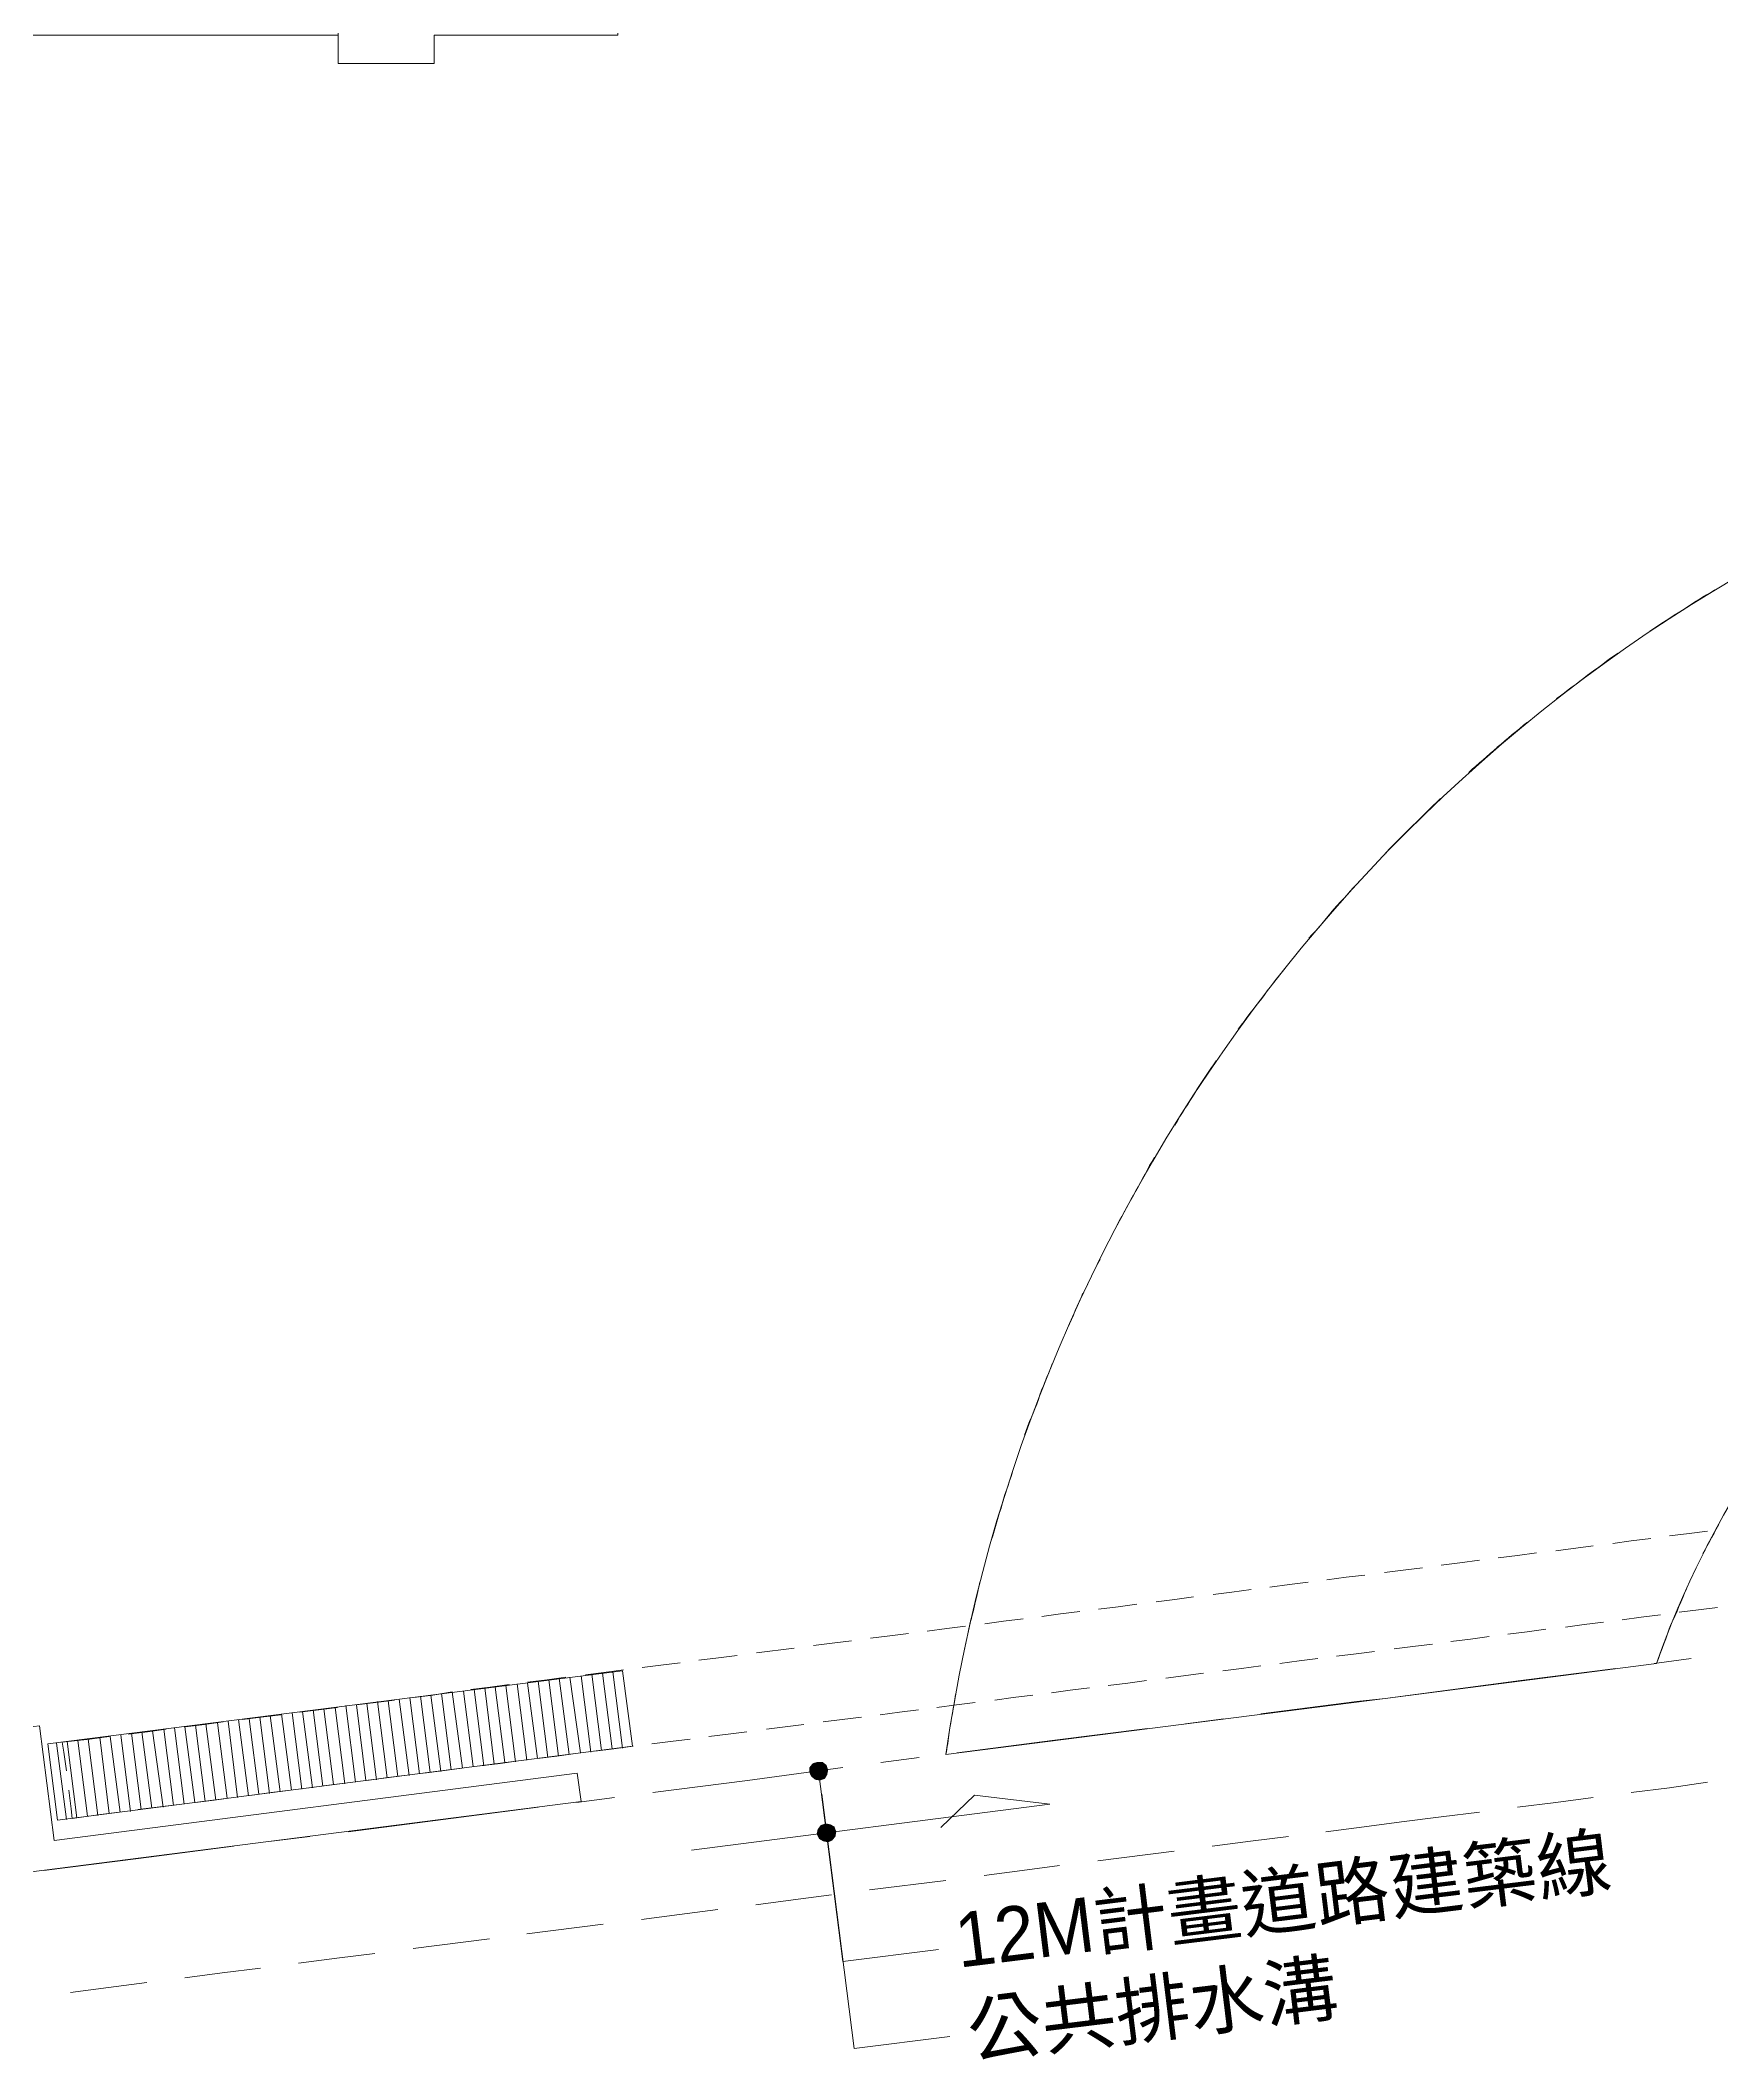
# Model space of a CAD drawing. Header units: millimetres. Extents: x -15161 to 10473752, y -72817 to 33960.
# Drawn here: x 74778 to 75654, y -49499 to -48446 of the extents above; entities that cross this region are included whole.
import ezdxf
from ezdxf import colors
from ezdxf.entities.mleader import LeaderData, LeaderLine
from ezdxf.enums import TextEntityAlignment as Align
from ezdxf.math import Vec2, Vec3

# ---------------------------------------------------------------- set-up
doc = ezdxf.new("R2010")
doc.units = ezdxf.units.MM
for name, color, linetype in [('PDF_單色填滿', 7, 'Continuous'), ('PDF_幾何圖形', 7, 'Continuous'), ('PDF_文字', 7, 'Continuous')]:
    doc.layers.add(name, color=color, linetype=linetype)
doc.styles.add('PDF PMingLiU', font='PMingLiU.ttf')
doc.styles.get("Standard").update_dxf_attribs({"font": 'arial.ttf'})

# ---------------------------------------------------------------- blocks, each defined once
blk = doc.blocks.new('建築底圖1140116')
at = {"layer": 'PDF_單色填滿', "lineweight": 0}
for points in [[(603.5, -26033.4), (605.2, -26031.3), (608.2, -26035.1)], [(605.2, -26031.3), (607.8, -26030.5), (608.2, -26035.1)], [(607.8, -26030.5), (610.3, -26030.5), (608.2, -26035.1)], [(610.3, -26030.5), (612.4, -26032.1), (608.2, -26035.1)], [(612.4, -26032.1), (613.3, -26034.7), (608.2, -26035.1)], [(603.5, -26036), (603.5, -26033.4), (608.2, -26035.1)], [(604.4, -26038.1), (603.5, -26036), (608.2, -26035.1)], [(606.5, -26039.8), (604.4, -26038.1), (608.2, -26035.1)], [(609, -26040.2), (606.5, -26039.8), (608.2, -26035.1)], [(613.3, -26034.7), (612.8, -26037.2), (608.2, -26035.1)], [(612.8, -26037.2), (611.6, -26039.3), (608.2, -26035.1)], [(611.6, -26039.3), (609, -26040.2), (608.2, -26035.1)], [(607.8, -26065.6), (609.4, -26063.5), (612.4, -26067.3)], [(609.4, -26063.5), (612, -26062.6), (612.4, -26067.3)], [(612, -26062.6), (614.5, -26063.1), (612.4, -26067.3)], [(614.5, -26063.1), (616.6, -26064.3), (612.4, -26067.3)], [(607.3, -26068.1), (607.8, -26065.6), (612.4, -26067.3)], [(608.6, -26070.7), (607.3, -26068.1), (612.4, -26067.3)], [(610.7, -26071.9), (608.6, -26070.7), (612.4, -26067.3)], [(613.3, -26072.4), (610.7, -26071.9), (612.4, -26067.3)], [(616.6, -26064.3), (617.5, -26066.9), (612.4, -26067.3)], [(617.5, -26066.9), (617.1, -26069.4), (612.4, -26067.3)], [(617.1, -26069.4), (615.4, -26071.5), (612.4, -26067.3)], [(615.4, -26071.5), (613.3, -26072.4), (612.4, -26067.3)]]:
    blk.add_solid(points, dxfattribs=at)
at = {"layer": 'PDF_幾何圖形', "lineweight": 0}
for points in [[(1103.6, -25127.3), (503.6, -25127.3), (503.6, -25115.1), (357.9, -25115.1), (357.9, -25130.3), (-242.4, -25130.3), (-242.4, -25115.1), (357.9, -25115.1), (357.9, -25145.1), (407.9, -25145.1), (407.9, -25130.3), (503.6, -25130.3), (503.6, -25115.1), (1103.6, -25115.1), (1223.8, -25115.1), (1223.8, -25035), (1238.6, -25035), (1238.6, -24554.9), (1223.8, -24554.9), (1223.8, -25035)], [(1042.2, -25914), (1032, -25915.3), (1022.3, -25916.6)], [(1071.8, -25910.2), (1062.1, -25911.5), (1051.9, -25912.7)], [(952.8, -25925.4), (942.7, -25926.7), (932.9, -25928)], [(982.5, -25921.6), (972.7, -25922.9), (962.6, -25924.2)], [(1012.1, -25917.8), (992.6, -25920.4)], [(863.5, -25936.9), (853.8, -25938.1), (843.6, -25939.4)], [(893.1, -25933.1), (883.4, -25934.3), (873.2, -25935.6)], [(923.2, -25929.3), (913, -25930.5), (903.3, -25931.8)], [(774.2, -25948.3), (764.4, -25949.6), (754.3, -25950.9)], [(803.8, -25944.5), (794.1, -25945.8), (784.3, -25947)], [(833.9, -25940.7), (823.7, -25942), (814, -25943.2)], [(714.9, -25955.9), (704.7, -25957.2), (695, -25958.5)], [(744.5, -25952.1), (734.4, -25953.4), (724.6, -25954.7)], [(997.7, -25960.2), (1007.4, -25958.9), (1017.6, -25957.6)], [(1027.3, -25956.4), (1037.1, -25955.1), (1047.2, -25953.8)], [(1057, -25952.5), (1067.1, -25951.3), (1076.9, -25950)], [(625.5, -25967.4), (615.4, -25968.6), (605.6, -25969.9)], [(655.2, -25963.6), (645.4, -25964.8), (635.3, -25966.1)], [(684.8, -25959.7), (675.1, -25961), (664.9, -25962.3)], [(908.4, -25971.6), (918.1, -25970.3), (928.3, -25969.1)], [(938, -25967.8), (948.2, -25966.5), (957.9, -25965.2)], [(967.6, -25964), (977.8, -25962.7), (987.5, -25961.4)], [(536.2, -25978.8), (526, -25980.1), (516.3, -25981.3)], [(565.8, -25975), (556.1, -25976.3), (545.9, -25977.5)], [(595.5, -25971.2), (576, -25973.7)], [(848.7, -25979.2), (858.8, -25977.9), (868.6, -25976.7)], [(878.3, -25975.4), (888.5, -25974.1), (898.2, -25972.9)], [(1043.9, -25979.2), (1063.3, -25976.7)], [(446.9, -25990.2), (437.1, -25991.5), (427, -25992.8)], [(456.2, -26029.6), (451.1, -25989.8)], [(476.5, -25986.4), (466.8, -25987.7), (456.6, -25989)], [(456.6, -25989.4), (461.7, -26028.8), (471.8, -26027.5), (481.6, -26026.2)], [(467.2, -26028.3), (462.1, -25988.5)], [(472.7, -26027.5), (467.6, -25987.7)], [(478.2, -26026.6), (473.1, -25986.8)], [(484.1, -26025.8), (478.6, -25986.4)], [(489.6, -26025.4), (484.5, -25985.6)], [(506.6, -25982.6), (496.4, -25983.9), (486.7, -25985.1)], [(495.1, -26024.5), (490.1, -25984.7)], [(500.6, -26023.7), (495.6, -25984.3)], [(506.1, -26023.3), (501.1, -25983.5)], [(759.3, -25990.7), (769.5, -25989.4), (779.2, -25988.1)], [(789.4, -25986.8), (808.9, -25984.3)], [(819, -25983), (828.8, -25981.8), (838.9, -25980.5)], [(838.9, -26005.5), (888.9, -25999.1), (903.7, -25997.4), (974.4, -25988.1), (1024, -25981.8)], [(387.2, -25998.3), (377.4, -25999.5), (367.3, -26000.8), (372.3, -26040.2)], [(377.8, -26039.8), (372.8, -26000)], [(383.4, -26038.9), (378.3, -25999.1)], [(388.9, -26038.1), (383.8, -25998.7)], [(394.8, -26037.6), (389.7, -25997.8)], [(400.3, -26036.8), (395.2, -25997)], [(422.7, -26033.8), (417.2, -25994), (407.1, -25995.7), (397.3, -25997)], [(405.8, -26036), (400.7, -25996.2)], [(411.3, -26035.5), (406.2, -25995.7)], [(416.8, -26034.7), (411.7, -25994.9)], [(428.2, -26033), (423.2, -25993.6)], [(433.7, -26032.6), (428.7, -25992.8)], [(439.2, -26031.7), (434.2, -25991.9)], [(444.7, -26030.9), (439.7, -25991.5)], [(450.3, -26030.5), (445.2, -25990.7)], [(670, -26002.1), (680.2, -26000.8), (689.9, -25999.5)], [(700.1, -25998.3), (709.8, -25997), (720, -25995.7)], [(729.7, -25994.5), (739.4, -25993.2), (749.6, -25991.9)], [(297.8, -26009.7), (288.1, -26011), (278.3, -26012.2)], [(288.5, -26051.2), (283.4, -26011.4)], [(294, -26050.4), (288.9, -26010.6)], [(299.9, -26049.5), (294.9, -26010.1)], [(305.4, -26049.1), (300.4, -26009.3)], [(311, -26048.2), (305.9, -26008.4)], [(327.9, -26005.9), (317.7, -26007.2), (308, -26008.4)], [(316.5, -26047.4), (311.4, -26008)], [(322, -26047), (316.9, -26007.2)], [(327.5, -26046.1), (322.4, -26006.3)], [(333.4, -26045.3), (328.3, -26005.5)], [(338.9, -26044.8), (333.8, -26005)], [(357.5, -26002.1), (347.8, -26003.4), (337.6, -26004.6)], [(344.4, -26044), (339.3, -26004.2)], [(349.9, -26043.2), (344.8, -26003.4)], [(355.4, -26042.3), (350.3, -26002.9)], [(361.3, -26041.9), (356.3, -26002.1)], [(366.8, -26041), (361.8, -26001.2)], [(581.1, -26013.5), (600.6, -26011)], [(610.7, -26009.7), (620.5, -26008.4), (630.6, -26007.2)], [(640.4, -26005.9), (650.5, -26004.6), (660.3, -26003.4)], [(799.6, -26010.6), (819.5, -26008)], [(216.1, -26060.5), (211, -26020.7)], [(238.5, -26017.3), (228.4, -26018.6), (214, -26020.3), (214.8, -26025.4), (216.1, -26035.1)], [(221.6, -26059.7), (216.5, -26019.9)], [(227.1, -26058.8), (222, -26019.4)], [(232.6, -26058.4), (227.5, -26018.6)], [(238.5, -26057.5), (233.5, -26017.7)], [(244.1, -26056.7), (239, -26017.3)], [(249.6, -26056.3), (244.5, -26016.5)], [(268.2, -26013.5), (258.4, -26014.8), (248.3, -26016.1)], [(255.1, -26055.4), (250, -26015.6)], [(260.6, -26054.6), (255.5, -26014.8)], [(266.5, -26054.2), (261, -26014.4)], [(272, -26053.3), (266.9, -26013.5)], [(277.5, -26052.5), (272.4, -26012.7)], [(283, -26051.6), (277.9, -26012.2)], [(521.4, -26021.1), (531.1, -26019.9), (541.3, -26018.6)], [(551, -26017.3), (561.2, -26016.1), (570.9, -26014.8)], [(680.6, -26025.8), (730.1, -26019.4), (779.7, -26013.1)], [(432, -26032.6), (442.2, -26031.3), (451.9, -26030)], [(491.7, -26024.9), (501.5, -26023.7), (511.6, -26022.4)], [(640.8, -26030.9), (660.7, -26028.3)], [(342.7, -26044), (352.9, -26042.7), (362.6, -26041.5)], [(372.8, -26040.2), (382.5, -26038.9), (392.2, -26037.6)], [(402.4, -26036.4), (412.1, -26035.1), (422.3, -26033.8)], [(521.8, -26046.5), (571.3, -26040.2), (620.9, -26033.4)], [(608.2, -26035.1), (620.9, -26134.6), (670.8, -26128.3)], [(1032, -26046.5), (1051.9, -26044), (1071.8, -26041)], [(217.4, -26045.3), (218.6, -26055), (219.1, -26060.1), (233.9, -26058), (243.6, -26056.7)], [(253.4, -26055.4), (263.5, -26054.2), (273.3, -26052.9)], [(283.4, -26051.6), (293.2, -26050.4), (303.3, -26049.1)], [(313.1, -26047.8), (322.8, -26046.5), (333, -26045.3)], [(482, -26051.6), (501.9, -26049.1)], [(542.1, -26076.6), (728.8, -26052.5), (689.5, -26047.8), (672.1, -26064.7)], [(609.9, -26047.4), (626.8, -26179.9), (676.8, -26173.6)], [(972.7, -26054.2), (992.6, -26051.6), (1012.1, -26049.1)], [(363, -26066.9), (412.6, -26060.5), (462.1, -26054.2)], [(872.8, -26066.9), (892.7, -26064.3), (912.2, -26061.8), (932.9, -26059.2), (952.8, -26056.7)], [(204.3, -26087.2), (253.8, -26080.8), (303.3, -26074.5)], [(323.2, -26071.9), (343.1, -26069.4)], [(813.5, -26074.5), (833.4, -26071.9), (853.3, -26069.4)], [(694.6, -26089.7), (714.5, -26087.2), (733.9, -26084.6)], [(753.8, -26082.1), (793.6, -26077)], [(634.9, -26097.3), (674.7, -26092.3)], [(575.6, -26105), (595.1, -26102.4), (615, -26099.9)], [(456.2, -26120.2), (496, -26115.1)], [(515.9, -26112.6), (535.8, -26110.1), (555.7, -26107.5)], [(396.9, -26127.8), (436.7, -26122.8)], [(337.2, -26135.5), (357.1, -26132.9), (377, -26130.4)], [(218.2, -26150.7), (238.1, -26148.2), (258, -26145.6)], [(277.9, -26143.1), (297.4, -26140.5), (317.3, -26138)]]:
    blk.add_lwpolyline(points, dxfattribs=at)
blk.add_lwpolyline([(1477.8, -25029.5, -0.029059), (1457.1, -25090.9, -0.063435), (1392.3, -25203.5, -0.131849), (1186.1, -25363.2, 0.263444), (674.7, -26026.6), (903.7, -25997.4), (1045.1, -25979.2, -0.124958), (1180.6, -25776, -0.064904), (1281, -25705.3)], format="xyb", dxfattribs=at)
at = {"layer": 'PDF_幾何圖形', "lineweight": 13}
for points in [[(1043.9, -25979.2), (1063.3, -25976.7)], [(838.9, -26005.5), (888.9, -25999.1), (903.7, -25997.4), (974.4, -25988.1), (1024, -25981.8)], [(799.6, -26010.6), (819.5, -26008)], [(680.6, -26025.8), (730.1, -26019.4), (779.7, -26013.1)], [(640.8, -26030.9), (660.7, -26028.3)], [(521.8, -26046.5), (571.3, -26040.2), (620.9, -26033.4)], [(482, -26051.6), (501.9, -26049.1)], [(363, -26066.9), (412.6, -26060.5), (462.1, -26054.2)], [(204.3, -26087.2), (253.8, -26080.8), (303.3, -26074.5)], [(323.2, -26071.9), (343.1, -26069.4)]]:
    blk.add_lwpolyline(points, dxfattribs=at)
at = {"layer": 'PDF_幾何圖形', "lineweight": 0}
for points in [[(511.2, -26022.4), (506.1, -25983), (206.4, -26021.1), (211.5, -26060.9)], [(482.4, -26036.4), (209.8, -26071.5), (202.1, -26011.8), (187.3, -26013.5), (196.6, -26088), (484.5, -26051.2)]]:
    blk.add_lwpolyline(points, close=True, dxfattribs=at)
for centre, radius, start, end in [((1206.2, -25675.6), 286.4, 121.0033, 125.0445), ((628.8, -24982.2), 613.8, 306.4055, 308.2948), ((1778.9, -26460.5), 1259.6, 129.4925, 130.4221), ((-1105.9, -24978.7), 2020.4, 335.8789, 336.4434), ((539.3, -25626.5), 606.8, 330.8526, 332.7128), ((-365, -25737.7), 1075.2, 347.2041, 348.2662), ((-5360.7, -24977.4), 6125.6, 350.24592, 350.43473)]:
    blk.add_arc(centre, radius, start, end, dxfattribs=at)
at = {"layer": 'PDF_幾何圖形', "lineweight": 5}
for centre, radius, start, end in [((1206.2, -25675.6), 286.4, 121.0033, 125.0445), ((628.8, -24982.2), 613.8, 306.4055, 308.2948), ((1778.9, -26460.5), 1259.6, 129.4925, 130.4221), ((-1105.9, -24978.7), 2020.4, 335.8789, 336.4434), ((539.3, -25626.5), 606.8, 330.8526, 332.7128), ((-365, -25737.7), 1075.2, 347.2041, 348.2662), ((-5360.7, -24977.4), 6125.6, 350.24592, 350.43473)]:
    blk.add_arc(centre, radius, start, end, dxfattribs=at)
at = {"layer": 'PDF_幾何圖形', "lineweight": 0}
for points in [[(1075.6, -25419.5), (1069.7, -25423.1), (1064.4, -25426.1), (1058.7, -25430.1)], [(1025.2, -25452.5), (1019.9, -25455.7), (1014.3, -25460.7), (1009.1, -25463.9)], [(962.1, -25501.6), (957.3, -25506.1), (952.1, -25510.1), (947.3, -25514.7)], [(932.5, -25528.3), (927.1, -25533.2), (923.4, -25537.6), (918.1, -25542.3)], [(918.1, -25542.3), (913.7, -25547), (908, -25552), (904.1, -25556.7)], [(890.6, -25571.1), (886, -25575.9), (881.6, -25581), (877, -25585.9)], [(877, -25585.9), (872.7, -25591.1), (868.7, -25596.2), (863.9, -25601.1)], [(851.6, -25616.8), (847.8, -25621.1), (842.7, -25627.7), (839.4, -25632.5)], [(839.4, -25632.5), (834.9, -25637.5), (831.3, -25643.2), (827.1, -25648.5)], [(815.6, -25665.1), (812, -25670.3), (808, -25676.1), (804.6, -25681.6)], [(804.6, -25681.6), (801, -25687.4), (797.5, -25692.4), (794.1, -25698.5)], [(783.5, -25715.4), (779.8, -25721), (777.2, -25727.1), (773.7, -25732.8)], [(773.7, -25732.8), (770.2, -25738.6), (767.4, -25744.6), (764, -25750.6)], [(755.1, -25768.4), (751.8, -25774.1), (749.4, -25780.3), (746.2, -25786.1)], [(730.1, -25823), (727.8, -25829.6), (725, -25834.8), (722.9, -25841.6)], [(722.9, -25841.6), (720.6, -25848.3), (717.8, -25853.4), (715.7, -25860.2)], [(709.4, -25879.3), (707.5, -25885.7), (704.9, -25891.9), (703.4, -25898.3)], [(703.4, -25898.3), (701.2, -25904.1), (699.8, -25911.5), (697.5, -25917.4)], [(692.4, -25936.9), (690.8, -25943.2), (689.6, -25950.2), (687.8, -25956.4)], [(1060.8, -25940.3), (1058.1, -25946), (1055.7, -25953.2), (1052.8, -25958.5)], [(1052.8, -25958.5), (1050.2, -25965.5), (1047.9, -25972.3), (1045.1, -25979.2)], [(676.3, -26015.2), (676, -26018.5), (675.3, -26023.4), (674.7, -26026.6)]]:
    blk.add_open_spline(points, degree=3, dxfattribs=at)
at = {"layer": 'PDF_幾何圖形', "lineweight": 5}
for points in [[(1075.6, -25419.5), (1069.7, -25423.1), (1064.4, -25426.1), (1058.7, -25430.1)], [(1025.2, -25452.5), (1019.9, -25455.7), (1014.3, -25460.7), (1009.1, -25463.9)], [(962.1, -25501.6), (957.3, -25506.1), (952.1, -25510.1), (947.3, -25514.7)], [(932.5, -25528.3), (927.1, -25533.2), (923.4, -25537.6), (918.1, -25542.3)], [(918.1, -25542.3), (913.7, -25547), (908, -25552), (904.1, -25556.7)], [(890.6, -25571.1), (886, -25575.9), (881.6, -25581), (877, -25585.9)], [(877, -25585.9), (872.7, -25591.1), (868.7, -25596.2), (863.9, -25601.1)], [(851.6, -25616.8), (847.8, -25621.1), (842.7, -25627.7), (839.4, -25632.5)], [(839.4, -25632.5), (834.9, -25637.5), (831.3, -25643.2), (827.1, -25648.5)], [(815.6, -25665.1), (812, -25670.3), (808, -25676.1), (804.6, -25681.6)], [(804.6, -25681.6), (801, -25687.4), (797.5, -25692.4), (794.1, -25698.5)], [(783.5, -25715.4), (779.8, -25721), (777.2, -25727.1), (773.7, -25732.8)], [(773.7, -25732.8), (770.2, -25738.6), (767.4, -25744.6), (764, -25750.6)], [(755.1, -25768.4), (751.8, -25774.1), (749.4, -25780.3), (746.2, -25786.1)], [(730.1, -25823), (727.8, -25829.6), (725, -25834.8), (722.9, -25841.6)], [(722.9, -25841.6), (720.6, -25848.3), (717.8, -25853.4), (715.7, -25860.2)], [(709.4, -25879.3), (707.5, -25885.7), (704.9, -25891.9), (703.4, -25898.3)], [(703.4, -25898.3), (701.2, -25904.1), (699.8, -25911.5), (697.5, -25917.4)], [(692.4, -25936.9), (690.8, -25943.2), (689.6, -25950.2), (687.8, -25956.4)], [(1060.8, -25940.3), (1058.1, -25946), (1055.7, -25953.2), (1052.8, -25958.5)], [(1052.8, -25958.5), (1050.2, -25965.5), (1047.9, -25972.3), (1045.1, -25979.2)], [(676.3, -26015.2), (676, -26018.5), (675.3, -26023.4), (674.7, -26026.6)]]:
    blk.add_open_spline(points, degree=3, dxfattribs=at)
at = {"layer": 'PDF_文字', "char_height": 28.45, "attachment_point": 4, "style": 'PDF PMingLiU'}
for s, insert, rotation in [('12M計畫道路建築線', (679.9, -26125.3), 7.0381), ('公共排水溝', (686.2, -26172.7), 7.0082)]:
    blk.add_mtext(s, dxfattribs=dict(at, insert=insert, rotation=rotation))
blk = doc.blocks.new('_DetailCallout')
at = {"color": 0, "linetype": 'ByBlock', "lineweight": -2, "transparency": 16777216}
blk.add_line((8, 0), (-8, 0), dxfattribs=at)
blk.add_circle((0, 0), 8, dxfattribs=at)
at = {"color": 0, "transparency": 16777216}
for tag, p in [('視圖號碼', (0, 1)), ('圖紙號碼', (0, -6))]:
    blk.add_attdef(tag, text='', height=3, dxfattribs=at).set_placement(p, align=Align.CENTER)

msp = doc.modelspace()

# ---------------------------------------------------------------- block references
at = {"color": 2}
msp.add_blockref('建築底圖1140116', (74574.9411, -23313.1136), dxfattribs=at)

# ---------------------------------------------------------------- leaders
at = {"color": 30}
ml = msp.add_multileader_block('Standard', dxfattribs=at)
ml.set_content('_DetailCallout', color=30, scale=15)
ml.set_attribute('視圖號碼', '半成品', width=0)
ml.set_attribute('圖紙號碼', 'B', width=0)
ml.set_leader_properties()
ml.build(insert=Vec2(0, 0))
ml.multileader.update_dxf_attribs({"leader_type": 0})
ctx = ml.context
ctx.base_point, ctx.plane_origin = Vec3(93372.1061, -48769.6603), Vec3(93492.1061, -48769.6603)
notes = []
notes.append((ctx, [(0, (0, 0, 0), (0, 0), (1, 0), 1, [])]))
ctx.block.insert = Vec3(93492.1061, -48769.6603)
ml = msp.add_multileader_block('Standard', dxfattribs=at)
ml.set_content('_DetailCallout', color=30, scale=15)
ml.set_attribute('視圖號碼', '半成品', width=0)
ml.set_attribute('圖紙號碼', 'A-2', width=0)
ml.set_leader_properties()
ml.build(insert=Vec2(0, 0))
ml.multileader.update_dxf_attribs({"leader_type": 0})
ctx = ml.context
ctx.base_point, ctx.plane_origin = Vec3(93704.3054, -48769.6603), Vec3(93824.3054, -48769.6603)
notes.append((ctx, [(0, (0, 0, 0), (0, 0), (1, 0), 1, [])]))
ctx.block.insert = Vec3(93824.3054, -48769.6603)
ml = msp.add_multileader_block('Standard', dxfattribs=at)
ml.set_content('_DetailCallout', color=30, scale=15)
ml.set_attribute('視圖號碼', '半成品', width=0)
ml.set_attribute('圖紙號碼', 'A-1', width=0)
ml.set_leader_properties()
ml.build(insert=Vec2(0, 0))
ml.multileader.update_dxf_attribs({"leader_type": 0})
ctx = ml.context
ctx.base_point, ctx.plane_origin = Vec3(94041.3644, -48769.6603), Vec3(94161.3644, -48769.6603)
notes.append((ctx, [(0, (0, 0, 0), (0, 0), (1, 0), 1, [])]))
ctx.block.insert = Vec3(94161.3644, -48769.6603)
at = {"color": 54}
ml = msp.add_multileader_block('Standard', dxfattribs=at)
ml.set_content('_DetailCallout', color=54, scale=15)
ml.set_attribute('視圖號碼', '急速庫', width=0)
ml.set_attribute('圖紙號碼', 'A機', width=0)
ml.set_leader_properties()
ml.build(insert=Vec2(0, 0))
ml.multileader.update_dxf_attribs({"leader_type": 0})
ctx = ml.context
ctx.base_point, ctx.plane_origin = Vec3(92864.6909, -48811.8789), Vec3(92984.6909, -48811.8789)
notes.append((ctx, [(0, (0, 0, 0), (0, 0), (1, 0), 1, [])]))
ctx.block.insert = Vec3(92984.6909, -48811.8789)
ml = msp.add_multileader_block('Standard', dxfattribs=at)
ml.set_content('_DetailCallout', color=54, scale=15)
ml.set_attribute('視圖號碼', '半成品', width=0)
ml.set_attribute('圖紙號碼', 'A機', width=0)
ml.set_leader_properties()
ml.build(insert=Vec2(0, 0))
ml.multileader.update_dxf_attribs({"leader_type": 0})
ctx = ml.context
ctx.base_point, ctx.plane_origin = Vec3(92588.6191, -48811.8789), Vec3(92708.6191, -48811.8789)
notes.append((ctx, [(0, (0, 0, 0), (0, 0), (1, 0), 1, [])]))
ctx.block.insert = Vec3(92708.6191, -48811.8789)
ml = msp.add_multileader_block('Standard', dxfattribs=at)
ml.set_content('_DetailCallout', color=54, scale=15)
ml.set_attribute('視圖號碼', '急速庫', width=0)
ml.set_attribute('圖紙號碼', 'B機', width=0)
ml.set_leader_properties()
ml.build(insert=Vec2(0, 0))
ml.multileader.update_dxf_attribs({"leader_type": 0})
ctx = ml.context
ctx.base_point, ctx.plane_origin = Vec3(92864.6909, -49217.4155), Vec3(92984.6909, -49217.4155)
notes.append((ctx, [(0, (0, 0, 0), (0, 0), (1, 0), 1, [])]))
ctx.block.insert = Vec3(92984.6909, -49217.4155)
ml = msp.add_multileader_block('Standard', dxfattribs=at)
ml.set_content('_DetailCallout', color=54, scale=15)
ml.set_attribute('視圖號碼', '半成品', width=0)
ml.set_attribute('圖紙號碼', 'B機', width=0)
ml.set_leader_properties()
ml.build(insert=Vec2(0, 0))
ml.multileader.update_dxf_attribs({"leader_type": 0})
ctx = ml.context
ctx.base_point, ctx.plane_origin = Vec3(92588.6191, -49217.4155), Vec3(92708.6191, -49217.4155)
notes.append((ctx, [(0, (0, 0, 0), (0, 0), (1, 0), 1, [])]))
ctx.block.insert = Vec3(92708.6191, -49217.4155)
for ctx, leaders in notes:
    for number, flags, end, landing, length, lines in leaders:
        leader = LeaderData()
        leader.index, (leader.has_last_leader_line, leader.has_dogleg_vector, leader.attachment_direction) = number, flags
        leader.last_leader_point, leader.dogleg_vector, leader.dogleg_length = Vec3(end), Vec3(landing), length
        for number, points, colour, breaks in lines:
            line = LeaderLine()
            line.index, line.vertices, line.color, line.breaks = number, Vec3.list(points), colors.encode_raw_color(colour), breaks
            leader.lines.append(line)
        ctx.leaders.append(leader)

doc.saveas('drawing.dxf')
